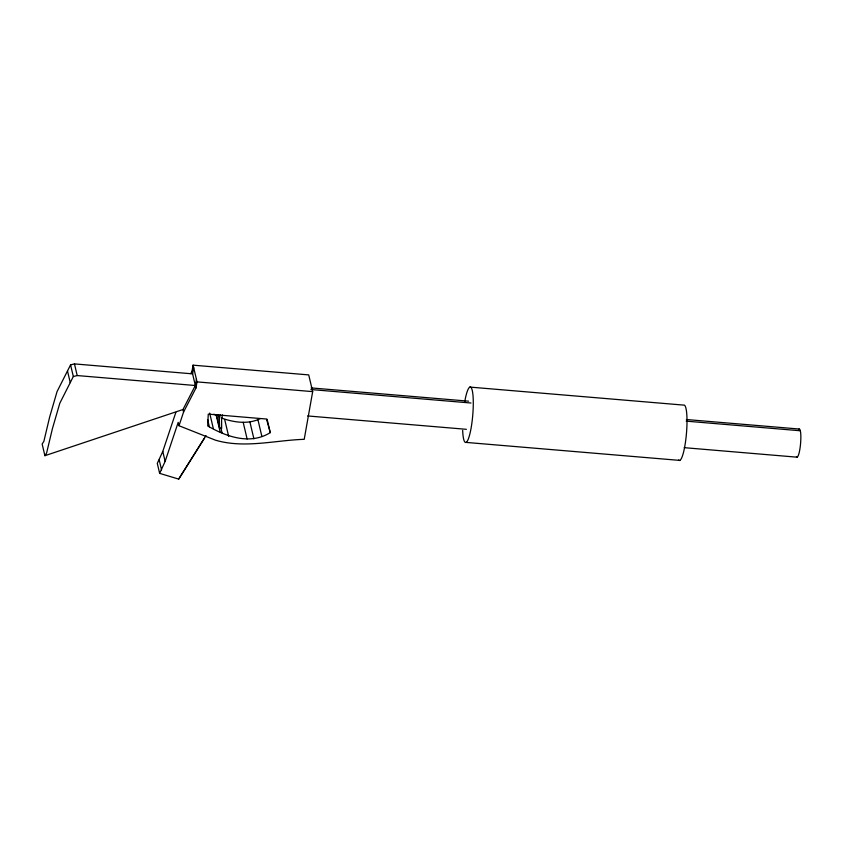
<?xml version="1.0" encoding="UTF-8"?>
<svg xmlns="http://www.w3.org/2000/svg" width="843" height="843" viewBox="0 0 843 843"><rect width="100%" height="100%" fill="white"/><g stroke="black" fill="none" stroke-linecap="round" stroke-linejoin="round"><path stroke-width="1.26" d="M190.813 373.607L191.993 371.32L193.089 365.167L308.717 374.903L312.679 391.626L304.218 439.319C275.018 440.257 244.27 448.739 215.397 440.151L179.001 425.736L178.2 422.364L165.133 461.406L159.643 473.366L178.705 479.098L204.322 438.307M193.679 367.696L192.594 373.86L74.458 363.902L70.57 364.871L57.061 391.574L49.674 416.927L43.857 441.384L42.15 444.04L44.9 455.694L182.973 409.519L195.344 385.514L196.44 379.35M179.001 425.736L183.574 412.048L195.945 388.043L197.041 381.89L193.089 365.167M222.447 414.925L221.583 419.846L221.667 428.455L219.686 428.297L219.306 419.656L220.181 414.724M159.643 473.366L157.293 463.397L162.783 451.437L175.839 412.396M70.57 364.871L73.33 376.526L59.811 403.228L52.435 428.581L46.607 453.039L44.9 455.694M178.705 479.098L206.029 435.62M221.435 417.991C233.532 422.396 248.253 424.693 260.308 418.571M270.276 432.617L266.504 419.034L208.263 414.134L207.705 425.947C226.409 436.8 250.266 445.167 270.276 432.617L267.105 419.245M73.33 376.526L77.208 375.556L195.344 385.514M469.836 387.085L683.557 405.093A27.83 4.826 -85.2 0 1 686.381 434.261A27.83 4.826 -85.2 0 1 678.552 460.015M311.141 387.917L468.592 401.173M686.402 419.529L799.248 429.034M310.919 389.529L470.995 403.017M686.191 421.142L800.344 430.762M197.041 381.89L312.679 391.626M307.632 415.947L466.4 429.319M684.21 447.665L797.056 457.18M466.053 442.406L679.785 460.404M213.943 414.176L216.229 415.346L220.181 432.059M257.905 419.635L261.857 436.358M249.949 422.111L253.901 438.824M243.174 422.301L247.125 439.024M224.723 419.656L228.674 436.379M218.158 414.798L219.306 419.656M220.919 428.033L222.099 433.039M216.535 414.946L219.686 428.297M209.665 413.049L213.332 428.571M207.663 419.645L209.349 426.811M191.993 371.32L195.945 388.043M182.973 409.519L183.574 412.048M162.783 451.437L165.133 461.406M159.19 459.867L161.55 469.836M74.458 363.902L77.208 375.556M67.493 370.952L70.254 382.606M798.574 429.593A14.12 2.445 -85.2 0 1 800.829 439.161L800.639 442.796A14.12 2.445 -85.2 0 1 798.447 455.136L797.741 456.611A14.12 2.445 -85.2 0 1 796.456 456.78M464.788 401.468A27.83 4.826 -85.2 0 1 472.691 392.775A27.83 4.826 -85.2 0 1 469.625 434.904A27.83 4.826 -85.2 0 1 462.67 430.404"/></g></svg>
